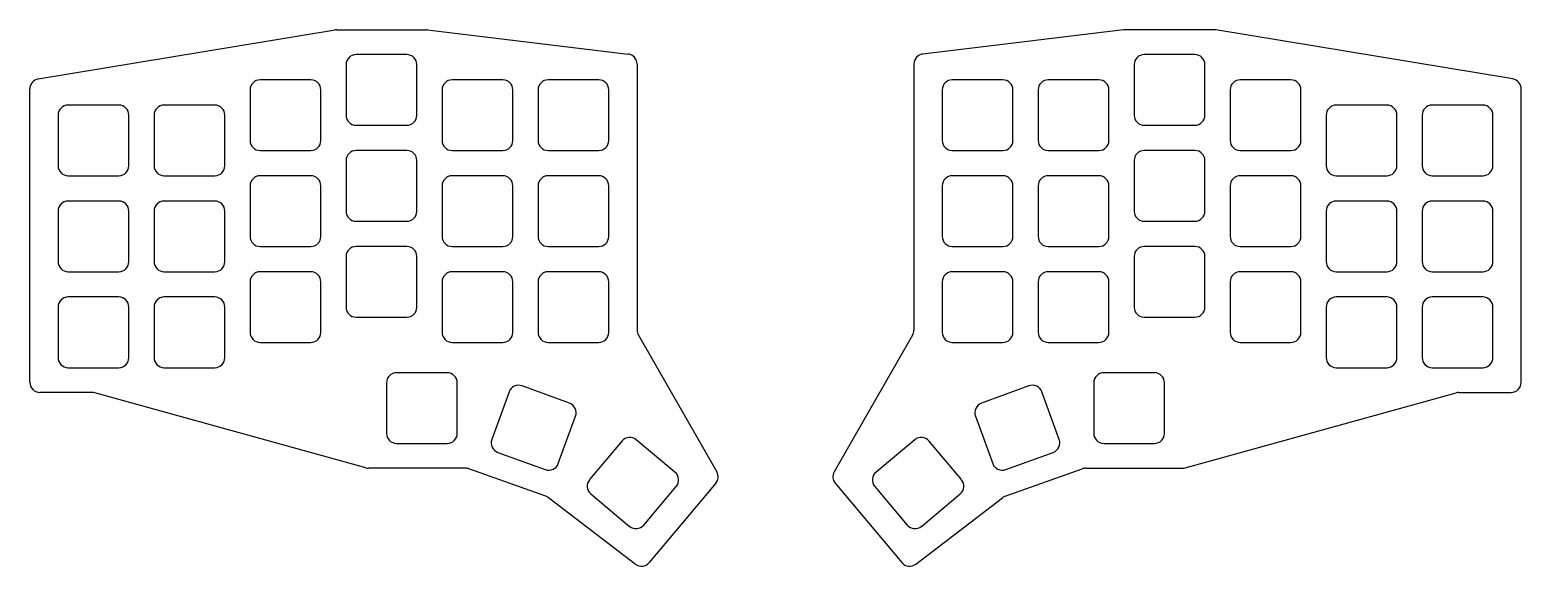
# Model space of a CAD drawing. Header units: millimetres. Extents: x 87 to 383, y -146 to -40.
import ezdxf

# ---------------------------------------------------------------- set-up
doc = ezdxf.new("R2010")
doc.units = ezdxf.units.MM

msp = doc.modelspace()

# ---------------------------------------------------------------- linework, layer by layer
for p, q in [((89.07, -49.82), (147.84, -40.13)), ((148.16, -40.1), (165.88, -40.1)), ((166.12, -40.11), (205.84, -44.89)), ((303.88, -40.11), (264.16, -44.89)), ((321.84, -40.1), (304.12, -40.1)), ((380.93, -49.82), (322.16, -40.13)), ((150, -47), (150, -57)), ((162, -45), (152, -45)), ((164, -57), (164, -47)), ((207.6, -46.87), (207.6, -99.57)), ((262.4, -46.87), (262.4, -99.57)), ((306, -47), (306, -57)), ((318, -45), (308, -45)), ((320, -57), (320, -47)), ((143, -50), (133, -50)), ((181, -50), (171, -50)), ((200, -50), (190, -50)), ((280, -50), (270, -50)), ((299, -50), (289, -50)), ((337, -50), (327, -50)), ((87.4, -109.9), (87.4, -51.8)), ((131, -52), (131, -62)), ((145, -62), (145, -52)), ((169, -52), (169, -62)), ((183, -62), (183, -52)), ((188, -52), (188, -62)), ((202, -62), (202, -52)), ((268, -52), (268, -62)), ((282, -62), (282, -52)), ((287, -52), (287, -62)), ((301, -62), (301, -52)), ((325, -52), (325, -62)), ((339, -62), (339, -52)), ((382.6, -109.9), (382.6, -51.8)), ((105, -55), (95, -55)), ((124, -55), (114, -55)), ((356, -55), (346, -55)), ((375, -55), (365, -55)), ((93, -57), (93, -67)), ((107, -67), (107, -57)), ((112, -57), (112, -67)), ((126, -67), (126, -57)), ((152, -59), (162, -59)), ((308, -59), (318, -59)), ((344, -57), (344, -67)), ((358, -67), (358, -57)), ((363, -57), (363, -67)), ((377, -67), (377, -57)), ((133, -64), (143, -64)), ((162, -64), (152, -64)), ((171, -64), (181, -64)), ((190, -64), (200, -64)), ((270, -64), (280, -64)), ((289, -64), (299, -64)), ((318, -64), (308, -64)), ((327, -64), (337, -64)), ((150, -66), (150, -76)), ((164, -76), (164, -66)), ((306, -66), (306, -76)), ((320, -76), (320, -66)), ((95, -69), (105, -69)), ((114, -69), (124, -69)), ((143, -69), (133, -69)), ((181, -69), (171, -69)), ((200, -69), (190, -69)), ((280, -69), (270, -69)), ((299, -69), (289, -69)), ((337, -69), (327, -69)), ((346, -69), (356, -69)), ((365, -69), (375, -69)), ((131, -71), (131, -81)), ((145, -81), (145, -71)), ((169, -71), (169, -81)), ((183, -81), (183, -71)), ((188, -71), (188, -81)), ((202, -81), (202, -71)), ((268, -71), (268, -81)), ((282, -81), (282, -71)), ((287, -71), (287, -81)), ((301, -81), (301, -71)), ((325, -71), (325, -81)), ((339, -81), (339, -71)), ((93, -76), (93, -86)), ((105, -74), (95, -74)), ((107, -86), (107, -76)), ((112, -76), (112, -86)), ((124, -74), (114, -74)), ((126, -86), (126, -76)), ((344, -76), (344, -86)), ((356, -74), (346, -74)), ((358, -86), (358, -76)), ((363, -76), (363, -86)), ((375, -74), (365, -74)), ((377, -86), (377, -76)), ((152, -78), (162, -78)), ((308, -78), (318, -78)), ((133, -83), (143, -83)), ((150, -85), (150, -95)), ((162, -83), (152, -83)), ((164, -95), (164, -85)), ((171, -83), (181, -83)), ((190, -83), (200, -83)), ((270, -83), (280, -83)), ((289, -83), (299, -83)), ((306, -85), (306, -95)), ((318, -83), (308, -83)), ((320, -95), (320, -85)), ((327, -83), (337, -83)), ((95, -88), (105, -88)), ((114, -88), (124, -88)), ((143, -88), (133, -88)), ((181, -88), (171, -88)), ((200, -88), (190, -88)), ((280, -88), (270, -88)), ((299, -88), (289, -88)), ((337, -88), (327, -88)), ((346, -88), (356, -88)), ((365, -88), (375, -88)), ((131, -90), (131, -100)), ((145, -100), (145, -90)), ((169, -90), (169, -100)), ((183, -100), (183, -90)), ((188, -90), (188, -100)), ((202, -100), (202, -90)), ((268, -90), (268, -100)), ((282, -100), (282, -90)), ((287, -90), (287, -100)), ((301, -100), (301, -90)), ((325, -90), (325, -100)), ((339, -100), (339, -90)), ((105, -93), (95, -93)), ((124, -93), (114, -93)), ((356, -93), (346, -93)), ((375, -93), (365, -93)), ((93, -95), (93, -105)), ((107, -105), (107, -95)), ((112, -95), (112, -105)), ((126, -105), (126, -95)), ((152, -97), (162, -97)), ((308, -97), (318, -97)), ((344, -95), (344, -105)), ((358, -105), (358, -95)), ((363, -95), (363, -105)), ((377, -105), (377, -95)), ((133, -102), (143, -102)), ((171, -102), (181, -102)), ((190, -102), (200, -102)), ((207.87, -100.56), (223.38, -127.61)), ((262.13, -100.56), (246.62, -127.61)), ((270, -102), (280, -102)), ((289, -102), (299, -102)), ((327, -102), (337, -102)), ((95, -107), (105, -107)), ((114, -107), (124, -107)), ((170, -108), (160, -108)), ((310, -108), (300, -108)), ((346, -107), (356, -107)), ((365, -107), (375, -107)), ((99.73, -111.9), (89.4, -111.9)), ((153.94, -126.83), (100.26, -111.97)), ((158, -110), (158, -120)), ((172, -120), (172, -110)), ((182.27, -111.81), (178.85, -121.21)), ((194.23, -114.03), (184.83, -110.61)), ((285.17, -110.61), (275.77, -114.03)), ((291.15, -121.21), (287.73, -111.81)), ((298, -110), (298, -120)), ((312, -120), (312, -110)), ((316.06, -126.83), (369.74, -111.97)), ((370.27, -111.9), (380.6, -111.9)), ((192, -126), (195.42, -116.6)), ((274.58, -116.6), (278, -126)), ((160, -122), (170, -122)), ((180.04, -123.77), (189.44, -127.19)), ((204.62, -121.51), (198.19, -129.17)), ((215.1, -127.69), (207.44, -121.26)), ((262.56, -121.26), (254.9, -127.69)), ((271.81, -129.17), (265.38, -121.51)), ((280.56, -127.19), (289.96, -123.77)), ((300, -122), (310, -122)), ((173.65, -126.9), (154.47, -126.9)), ((296.35, -126.9), (315.53, -126.9)), ((189.53, -132.44), (174.33, -127.02)), ((280.47, -132.44), (295.67, -127.02)), ((207.25, -145.89), (190.08, -132.74)), ((198.44, -131.99), (206.1, -138.42)), ((208.92, -138.17), (215.35, -130.51)), ((223.17, -129.89), (210, -145.59)), ((246.83, -129.89), (260, -145.59)), ((254.65, -130.51), (261.08, -138.17)), ((262.75, -145.89), (279.92, -132.74)), ((263.9, -138.42), (271.56, -131.99))]:
    msp.add_line(p, q)
for centre, start, end in [((148.16, -42.1), 90, 99.3703), ((165.88, -42.1), 83.1464, 90), ((304.12, -42.1), 90, 96.8536), ((321.84, -42.1), 80.6297, 90), ((152, -47), 90, 180), ((162, -47), 0, 90), ((205.6, -46.87), 0, 83.1464), ((264.4, -46.87), 96.8536, 180), ((308, -47), 90, 180), ((318, -47), 0, 90), ((89.4, -51.8), 99.3703, 180), ((133, -52), 90, 180), ((143, -52), 0, 90), ((171, -52), 90, 180), ((181, -52), 0, 90), ((190, -52), 90, 180), ((200, -52), 0, 90), ((270, -52), 90, 180), ((280, -52), 0, 90), ((289, -52), 90, 180), ((299, -52), 0, 90), ((327, -52), 90, 180), ((337, -52), 0, 90), ((380.6, -51.8), 0, 80.6297), ((95, -57), 90, 180), ((105, -57), 0, 90), ((114, -57), 90, 180), ((124, -57), 0, 90), ((346, -57), 90, 180), ((356, -57), 0, 90), ((365, -57), 90, 180), ((375, -57), 0, 90), ((152, -57), 180, 270), ((162, -57), 270, 0), ((308, -57), 180, 270), ((318, -57), 270, 0), ((133, -62), 180, 270), ((143, -62), 270, 0), ((152, -66), 90, 180), ((162, -66), 0, 90), ((171, -62), 180, 270), ((181, -62), 270, 0), ((190, -62), 180, 270), ((200, -62), 270, 0), ((270, -62), 180, 270), ((280, -62), 270, 0), ((289, -62), 180, 270), ((299, -62), 270, 0), ((308, -66), 90, 180), ((318, -66), 0, 90), ((327, -62), 180, 270), ((337, -62), 270, 0), ((95, -67), 180, 270), ((105, -67), 270, 0), ((114, -67), 180, 270), ((124, -67), 270, 0), ((346, -67), 180, 270), ((356, -67), 270, 0), ((365, -67), 180, 270), ((375, -67), 270, 0), ((133, -71), 90, 180), ((143, -71), 0, 90), ((171, -71), 90, 180), ((181, -71), 0, 90), ((190, -71), 90, 180), ((200, -71), 0, 90), ((270, -71), 90, 180), ((280, -71), 0, 90), ((289, -71), 90, 180), ((299, -71), 0, 90), ((327, -71), 90, 180), ((337, -71), 0, 90), ((95, -76), 90, 180), ((105, -76), 0, 90), ((114, -76), 90, 180), ((124, -76), 0, 90), ((152, -76), 180, 270), ((162, -76), 270, 0), ((308, -76), 180, 270), ((318, -76), 270, 0), ((346, -76), 90, 180), ((356, -76), 0, 90), ((365, -76), 90, 180), ((375, -76), 0, 90), ((133, -81), 180, 270), ((143, -81), 270, 0), ((171, -81), 180, 270), ((181, -81), 270, 0), ((190, -81), 180, 270), ((200, -81), 270, 0), ((270, -81), 180, 270), ((280, -81), 270, 0), ((289, -81), 180, 270), ((299, -81), 270, 0), ((327, -81), 180, 270), ((337, -81), 270, 0), ((152, -85), 90, 180), ((162, -85), 0, 90), ((308, -85), 90, 180), ((318, -85), 0, 90), ((95, -86), 180, 270), ((105, -86), 270, 0), ((114, -86), 180, 270), ((124, -86), 270, 0), ((133, -90), 90, 180), ((143, -90), 0, 90), ((171, -90), 90, 180), ((181, -90), 0, 90), ((190, -90), 90, 180), ((200, -90), 0, 90), ((270, -90), 90, 180), ((280, -90), 0, 90), ((289, -90), 90, 180), ((299, -90), 0, 90), ((327, -90), 90, 180), ((337, -90), 0, 90), ((346, -86), 180, 270), ((356, -86), 270, 0), ((365, -86), 180, 270), ((375, -86), 270, 0), ((95, -95), 90, 180), ((105, -95), 0, 90), ((114, -95), 90, 180), ((124, -95), 0, 90), ((346, -95), 90, 180), ((356, -95), 0, 90), ((365, -95), 90, 180), ((375, -95), 0, 90), ((152, -95), 180, 270), ((162, -95), 270, 0), ((308, -95), 180, 270), ((318, -95), 270, 0), ((133, -100), 180, 270), ((143, -100), 270, 0), ((171, -100), 180, 270), ((181, -100), 270, 0), ((190, -100), 180, 270), ((200, -100), 270, 0), ((209.6, -99.57), 180, 209.8332), ((260.4, -99.57), 330.1668, 0), ((270, -100), 180, 270), ((280, -100), 270, 0), ((289, -100), 180, 270), ((299, -100), 270, 0), ((327, -100), 180, 270), ((337, -100), 270, 0), ((95, -105), 180, 270), ((105, -105), 270, 0), ((114, -105), 180, 270), ((124, -105), 270, 0), ((346, -105), 180, 270), ((356, -105), 270, 0), ((365, -105), 180, 270), ((375, -105), 270, 0), ((160, -110), 90, 180), ((170, -110), 0, 90), ((300, -110), 90, 180), ((310, -110), 0, 90), ((89.4, -109.9), 180, 270), ((99.73, -113.9), 74.5304, 90), ((184.14, -112.49), 70, 160), ((285.86, -112.49), 20, 110), ((370.27, -113.9), 90, 105.4696), ((380.6, -109.9), 270, 0), ((193.54, -115.91), 340, 70), ((276.46, -115.91), 110, 200), ((160, -120), 180, 270), ((170, -120), 270, 0), ((206.15, -122.79), 50, 140), ((263.85, -122.79), 40, 130), ((300, -120), 180, 270), ((310, -120), 270, 0), ((180.72, -121.89), 160, 250), ((289.28, -121.89), 290, 20), ((154.47, -124.9), 254.5304, 270), ((173.65, -128.9), 70.3642, 90), ((190.12, -125.31), 250, 340), ((279.88, -125.31), 200, 290), ((296.35, -128.9), 90, 109.6358), ((315.53, -124.9), 270, 285.4696), ((199.73, -130.46), 140, 230), ((213.81, -129.22), 320, 50), ((221.64, -128.61), 320, 29.8332), ((248.36, -128.61), 150.1668, 220), ((256.19, -129.22), 130, 220), ((270.27, -130.46), 310, 40), ((188.86, -134.33), 52.5569, 70.3642), ((281.14, -134.33), 109.6358, 127.4431), ((207.39, -136.88), 230, 320), ((262.61, -136.88), 220, 310), ((208.47, -144.3), 232.5569, 320), ((261.53, -144.3), 220, 307.4431)]:
    msp.add_arc(centre, 2, start, end)

doc.saveas('drawing.dxf')
